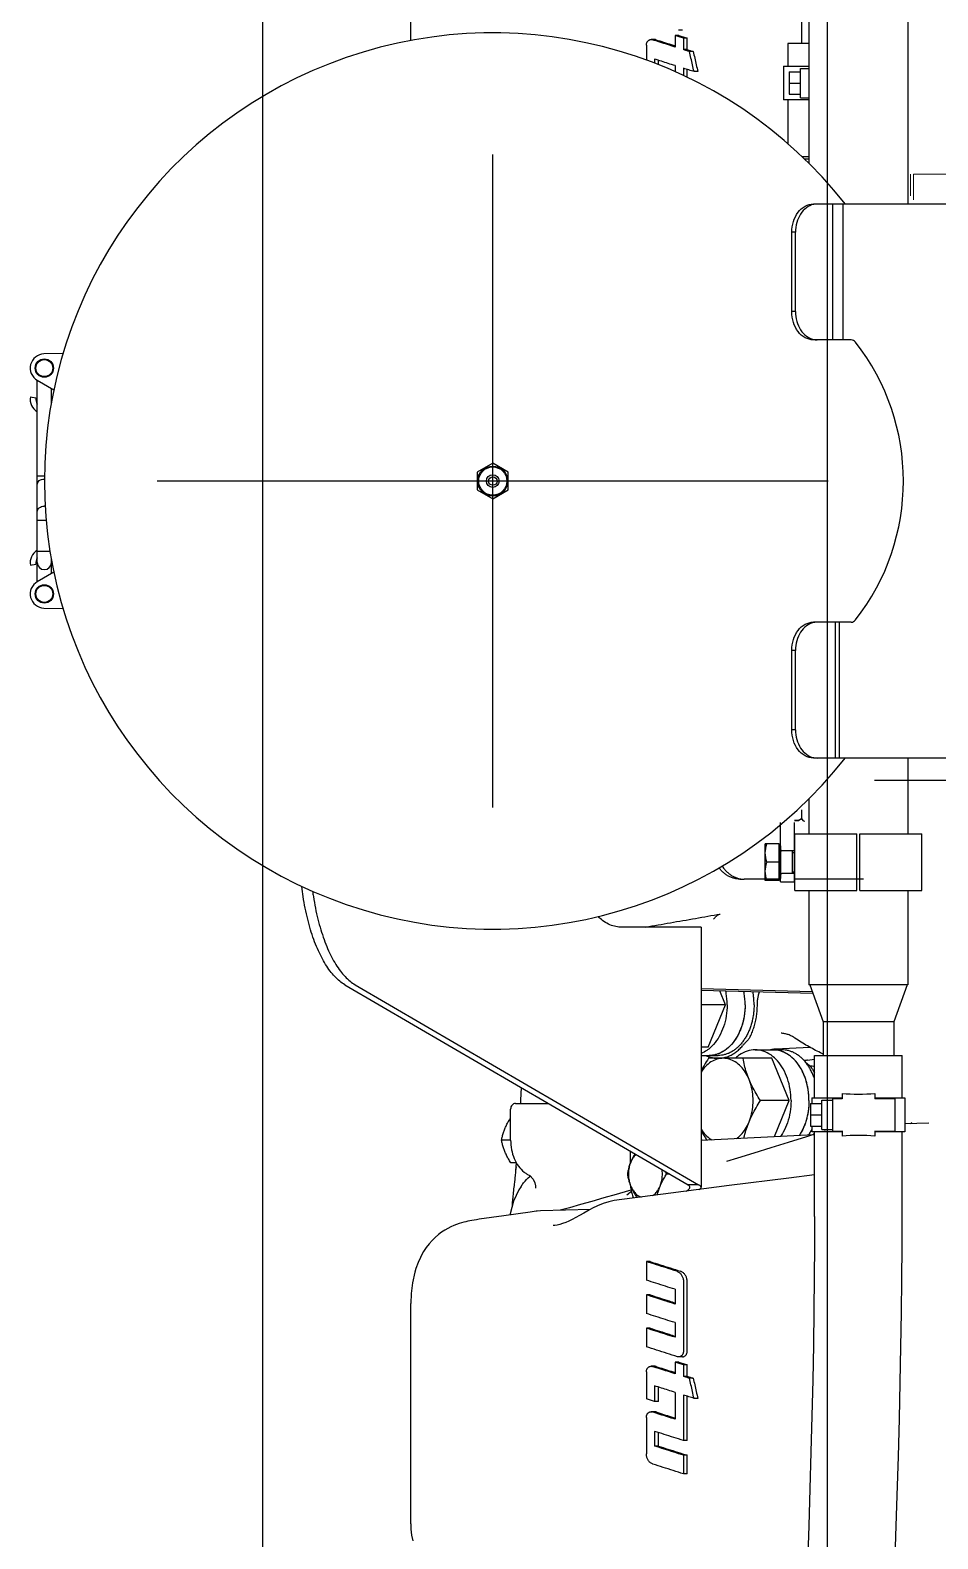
# Model space of a CAD drawing. Header units: millimetres. Extents: x 156850 to 204135, y 56350 to 74150.
# Drawn here: x 157768 to 158089, y 61828 to 62363 of the extents above; entities that cross this region are included whole.
import ezdxf

# ---------------------------------------------------------------- set-up
doc = ezdxf.new("R2010")
doc.units = ezdxf.units.MM
doc.header["$LTSCALE"] = 150
doc.linetypes.add('X-2F-PLAN$0$CENTER', pattern=[2, 1.25, -0.25, 0.25, -0.25])
doc.layers.add('-----33 Equipment', color=5, linetype='Continuous')

# ---------------------------------------------------------------- blocks, each defined once
blk = doc.blocks.new('X-2F-PLAN$0$filter_oben')
at = {"color": 0, "linetype": 'Continuous'}
for p, q in [((2602.26, 6953.19), (2602.06, 6946.43)), ((2609.33, 6955.54), (2608.92, 6955.54)), ((2611.59, 6955.54), (2682.93, 6955.54)), ((2615.01, 6949.62), (2611.59, 6955.54)), ((2617.47, 6957.96), (2617.82, 6955.99)), ((2622.36, 6955.54), (2622.36, 6951.02)), ((2633.42, 6955.54), (2633.42, 6952.36)), ((2649.1, 6955.54), (2649.1, 6953.04)), ((2677.05, 6957.96), (2676.69, 6955.99)), ((2682.93, 6955.54), (2679.51, 6949.62)), ((2685.18, 6955.54), (2685.6, 6955.54)), ((2692.46, 6946.43), (2692.26, 6953.19)), ((2609.33, 6950.54), (2608.92, 6950.54)), ((2614.48, 6950.54), (2619.75, 6950.54)), ((2674.77, 6950.54), (2680.04, 6950.54)), ((2685.18, 6950.54), (2685.59, 6950.54)), ((2644.08, 6799.75), (2640.91, 6794.25)), ((2650.43, 6799.75), (2644.08, 6799.75)), ((2653.61, 6794.25), (2650.43, 6799.75)), ((2640.91, 6794.25), (2644.08, 6788.75)), ((2650.43, 6788.75), (2653.61, 6794.25)), ((2644.08, 6788.75), (2650.43, 6788.75)), ((2559.13, 6688.38), (2587.26, 6688.38)), ((2559.13, 6687.09), (2559.13, 6688.38)), ((2559.13, 6687.09), (2587.26, 6687.09)), ((2587.26, 6687.09), (2587.26, 6688.38)), ((2707.26, 6688.38), (2735.38, 6688.38)), ((2707.26, 6687.09), (2707.26, 6688.38)), ((2707.26, 6687.09), (2735.38, 6687.09)), ((2735.38, 6687.09), (2735.38, 6688.38)), ((2549.13, 6603.5), (2549.13, 6680.72)), ((2597.26, 6667.39), (2597.26, 6680.72)), ((2697.26, 6667.39), (2697.26, 6680.72)), ((2745.38, 6603.5), (2745.38, 6680.72)), ((2597.26, 6673.04), (2549.13, 6673.04)), ((2597.26, 6671.58), (2549.13, 6671.58)), ((2745.38, 6673.99), (2697.26, 6673.99)), ((2745.38, 6670.34), (2697.26, 6670.34))]:
    blk.add_line(p, q, dxfattribs=at)
for centre, radius in [((2607.26, 6953.04), 3.25), ((2607.26, 6953.04), 3), ((2687.26, 6953.04), 3.25), ((2687.26, 6953.04), 3), ((2647.26, 6794.25), 5.3), ((2647.26, 6794.25), 5), ((2647.26, 6794.25), 2.25), ((2647.26, 6794.25), 1.5)]:
    blk.add_circle(centre, radius, dxfattribs=at)
for centre, radius, start, end in [((2607.26, 6953.04), 5, 30, 178.2775), ((2618.36, 6953.04), 2.5, 90, 270), ((2618.36, 6953.04), 5, 30.0871, 100.314), ((2618.36, 6953.04), 3, 56.7467, 100.314), ((2676.16, 6953.04), 5, 79.686, 149.9129), ((2676.16, 6953.04), 3, 79.686, 123.2533), ((2687.26, 6953.04), 5, 1.7225, 150), ((2647.26, 6794.25), 158.75, 308.1867, 231.8133), ((2635.07, 6953.04), 3.28, 353.5079, 0.0015), ((2555.07, 6679.43), 5.94, 167.7899, 179.9545), ((2591.32, 6679.43), 5.94, 0.0455, 12.2101), ((2703.2, 6679.43), 5.94, 167.7899, 179.9545), ((2739.44, 6679.43), 5.94, 0.0455, 12.2101), ((2599.25, 6667.39), 1.99, 180.0271, 232.0564), ((2695.27, 6667.39), 1.99, 307.9436, 359.9729)]:
    blk.add_arc(centre, radius, start, end, dxfattribs=at)
blk.add_ellipse((2647.26, 6728.87), major_axis=(80, 0), ratio=1, start_param=-2.233718, end_param=-0.907875, dxfattribs=at)
for points, start_tangent, end_tangent in [([(2636.46, 6955.54), (2637.18, 6955.35), (2637.8, 6954.81), (2638.21, 6954), (2638.35, 6953.04)], (1, 0), (0, -1)), ([(2646.06, 6955.54), (2646.79, 6955.35), (2647.4, 6954.81), (2647.82, 6954), (2647.96, 6953.04)], (1, 0), (0, -1)), ([(2549.13, 6680.72), (2549.9, 6683.65), (2552.06, 6686.14), (2555.31, 6687.8), (2559.13, 6688.38)], (0, 1), (1, 0)), ([(2559.13, 6687.09), (2555.69, 6686.62), (2552.67, 6685.28), (2550.44, 6683.21), (2549.27, 6680.68)], (-1, 0), (-0.211309, -0.977419)), ([(2587.26, 6688.38), (2591.09, 6687.8), (2594.33, 6686.14), (2596.5, 6683.65), (2597.26, 6680.72)], (1, 0), (0, -1)), ([(2597.12, 6680.68), (2595.96, 6683.21), (2593.73, 6685.28), (2590.7, 6686.62), (2587.26, 6687.09)], (-0.211309, 0.977419), (-1, 0)), ([(2697.26, 6680.72), (2698.02, 6683.65), (2700.19, 6686.14), (2703.43, 6687.8), (2707.26, 6688.38)], (0, 1), (1, 0)), ([(2707.26, 6687.09), (2703.81, 6686.62), (2700.79, 6685.28), (2698.56, 6683.21), (2697.39, 6680.68)], (-1, 0), (-0.211309, -0.977419)), ([(2735.38, 6688.38), (2739.21, 6687.8), (2742.45, 6686.14), (2744.62, 6683.65), (2745.38, 6680.72)], (1, 0), (0, -1)), ([(2745.25, 6680.68), (2744.08, 6683.21), (2741.85, 6685.28), (2738.83, 6686.62), (2735.38, 6687.09)], (-0.211309, 0.977419), (-1, 0))]:
    blk.add_spline(points, degree=3, dxfattribs=dict(at, start_tangent=start_tangent, end_tangent=end_tangent))
blk = doc.blocks.new('X-2F-PLAN$0$1')
at = {"color": 0, "linetype": 'Continuous', "lineweight": 0}
for p, q in [((3075.17, 3434.2), (3084.31, 3434.2)), ((3084.31, 3435.18), (3076.66, 3435.18)), ((3084.31, 3434.2), (3084.31, 3412.54))]:
    blk.add_line(p, q, dxfattribs=at)
blk = doc.blocks.new('X-2F-PLAN$0$AUDIT_I_260115101451-0')
at = {"color": 0}
for p, q in [((-596.5, 267.35), (-583.5, 267.35)), ((-596.5, 262.5), (-596.5, 267.35)), ((-583.5, 262.5), (-583.5, 267.35)), ((-596.5, 262.5), (-583.5, 262.5)), ((-595.75, 261.9), (-584.25, 261.9)), ((-590, 262.5), (-590, 266.77)), ((-600, 256.9), (-580, 256.9)), ((-600, 256.9), (-600, 234.9)), ((-594, 256.9), (-594, 261.5)), ((-586, 257.9), (-594, 257.9)), ((-593.38, 257.9), (-593.38, 256.9)), ((-586.62, 257.9), (-586.62, 256.9)), ((-586, 256.9), (-586, 261.5)), ((-580, 256.9), (-580, 234.9)), ((-320, 259.4), (-335.45, 259.4)), ((-308, 260.9), (-320, 260.9)), ((-320, 251.9), (-320, 260.9)), ((-310, 258.9), (-318, 258.9)), ((-318, 258.9), (-318, 254.9)), ((-314, 258.9), (-314, 254.9)), ((-310, 258.9), (-310, 254.9)), ((-308, 260.9), (-308, 251.9)), ((-300, 259.4), (-308, 259.4)), ((-300, 251.9), (-300, 259.4)), ((-675.5, 251.4), (-683.5, 251.4)), ((-683.5, 251.4), (-683.5, 247.4)), ((-679.5, 251.4), (-679.5, 247.4)), ((-675.5, 251.4), (-675.5, 247.4)), ((-633.5, 251.65), (-646.55, 246.9)), ((-600, 251.9), (-633.5, 251.9)), ((-633.5, 216.9), (-633.5, 251.9)), ((-567.54, 251.9), (-580, 251.9)), ((-203.63, 251.9), (-342.44, 251.9)), ((-340.8, 253.58), (-340.8, 251.9)), ((-340, 254.41), (-340, 251.9)), ((-319.2, 254.9), (-308.8, 254.9)), ((-319.2, 254.9), (-319.2, 251.9)), ((-308.8, 254.9), (-308.8, 251.9)), ((-300, 254.4), (-278.32, 254.4)), ((-715.5, 249.9), (-685.5, 249.9)), ((-683.5, 250.9), (-685.5, 250.9)), ((-685.5, 240.2), (-685.5, 250.9)), ((-684.7, 247.4), (-674.3, 247.4)), ((-684.7, 247.4), (-684.7, 243.4)), ((-673.5, 250.9), (-675.5, 250.9)), ((-674.3, 247.4), (-674.3, 243.4)), ((-673.5, 250.9), (-673.5, 240.2)), ((-673.5, 249.9), (-658.5, 249.9)), ((-658.5, 249.9), (-658.5, 218.9)), ((-646.55, 246.9), (-658.5, 246.9)), ((-646.55, 221.9), (-646.55, 246.9)), ((-685.3, 243.4), (-673.7, 243.4)), ((-685.3, 243.4), (-685.3, 240.2)), ((-673.7, 243.4), (-673.7, 240.2)), ((-685.15, 240.2), (-687.06, 240.2)), ((-671.94, 240.2), (-673.85, 240.2)), ((-600, 234.9), (-580, 234.9)), ((-600, 233.9), (-580, 233.9)), ((-600, 233.9), (-600, 211.9)), ((-580, 233.9), (-580, 211.9)), ((-685.15, 228.6), (-687.06, 228.6)), ((-685.5, 217.9), (-685.5, 228.6)), ((-685.3, 228.6), (-685.3, 221.4)), ((-671.94, 228.6), (-673.85, 228.6)), ((-673.7, 228.6), (-673.7, 221.4)), ((-673.5, 228.6), (-673.5, 217.9)), ((-685.3, 221.4), (-673.7, 221.4)), ((-646.55, 221.9), (-658.5, 221.9)), ((-633.5, 217.15), (-646.55, 221.9)), ((-715.5, 218.9), (-685.5, 218.9)), ((-673.5, 217.9), (-685.5, 217.9)), ((-673.5, 218.9), (-658.5, 218.9)), ((-600, 216.9), (-633.5, 216.9)), ((-553.12, 216.9), (-580, 216.9)), ((-203.65, 216.9), (-356.87, 216.9)), ((-600, 211.9), (-580, 211.9))]:
    blk.add_line(p, q, dxfattribs=at)
for points in [[(-596.5, 266.77), (-595.67, 267.02), (-594.85, 267.2), (-594.05, 267.31), (-593.25, 267.35)], [(-593.25, 267.35), (-592.45, 267.31), (-591.65, 267.2), (-590.83, 267.02), (-590, 266.77)], [(-590, 266.77), (-589.17, 267.02), (-588.35, 267.2), (-587.55, 267.31), (-586.75, 267.35)], [(-586.75, 267.35), (-585.95, 267.31), (-585.15, 267.2), (-584.33, 267.02), (-583.5, 266.77)], [(-715.5, 249.9), (-725.93, 249.92), (-737.14, 250), (-748.88, 250.12), (-761.03, 250.31), (-773.49, 250.55), (-786.17, 250.85), (-799, 251.19), (-811.96, 251.58), (-825.18, 252), (-838.77, 252.47), (-852.88, 252.98)], [(-844.13, 221.64), (-828.84, 221.11), (-814.38, 220.63), (-800.59, 220.22), (-787.27, 219.86), (-774.32, 219.56), (-761.74, 219.32), (-749.54, 219.13), (-737.72, 219), (-726.32, 218.92), (-715.5, 218.9)]]:
    blk.add_lwpolyline(points, dxfattribs=at)
for centre, radius, start, end in [((-596.35, 261.9), 0.6, 0, 90), ((-594.4, 261.5), 0.4, 0, 89.9999), ((-585.6, 261.5), 0.4, 90.0001, 180), ((-583.65, 261.9), 0.6, 90, 180)]:
    blk.add_arc(centre, radius, start, end, dxfattribs=at)
for centre, start_param, end_param in [((-690.4, 234.4), 1.187269, 1.954323), ((-668.6, 234.4), -1.954323, -1.187269)]:
    blk.add_ellipse(centre, major_axis=(0, -15.5), ratio=0.23205, start_param=start_param, end_param=end_param, dxfattribs=at)
blk = doc.blocks.new('X-2F-PLAN$0$A$C73FA2420')
at = {"color": 0, "linetype": 'X-2F-PLAN$0$CENTER', "ltscale": 4}
for p, q in [((2448.73, 1387.96), (2448.73, 1625.51)), ((2333.08, 1506.73), (2564.38, 1506.73))]:
    blk.add_line(p, q, dxfattribs=at)
at = {"color": 0, "linetype": 'Continuous'}
for p, q in [((2270.31, 1559.12), (2199.46, 1437.55)), ((2270.31, 1555.49), (2199.46, 1433.92)), ((2079.28, 1535.79), (2157.43, 1535.79)), ((2168.44, 1534.3), (2168.44, 1534.3)), ((2604.8, 1535.79), (2627.43, 1535.79)), ((2215.23, 1500.42), (2215.23, 1503.61)), ((2194.01, 1499.75), (2193.65, 1499.78)), ((2196.05, 1499.55), (2195.39, 1499.62)), ((2196.7, 1499.48), (2196.05, 1499.55)), ((2197.33, 1499.41), (2196.7, 1499.48)), ((2197.95, 1499.34), (2197.33, 1499.41)), ((2198.55, 1499.28), (2197.95, 1499.34)), ((2199.12, 1499.21), (2198.55, 1499.28)), ((2198.85, 1496.74), (2198.88, 1496.72)), ((2199.68, 1499.14), (2199.12, 1499.21)), ((2201.17, 1498.98), (2200.44, 1499.05)), ((2201.89, 1498.91), (2201.17, 1498.98)), ((2204.49, 1498.64), (2204.01, 1498.7)), ((2207.23, 1498.43), (2204.49, 1498.64)), ((2205.77, 1498.51), (2204.49, 1498.64)), ((2207.23, 1498.32), (2207.23, 1500.34)), ((2215.23, 1500.42), (2226.23, 1500.42)), ((2228.23, 1498.72), (2228.23, 1486.92)), ((2198.36, 1491.55), (2198.18, 1491.57)), ((2203.12, 1494.39), (2202.66, 1493.67)), ((2190.71, 1472.19), (2190.19, 1489.87)), ((2185.02, 1485.33), (2185.02, 1485.33)), ((2290.73, 1432.99), (2290.73, 1461.52)), ((2211.45, 1458.12), (2206.85, 1458.12)), ((2117.01, 1452.36), (2104.13, 1452.36)), ((2106.88, 1448.11), (2106.88, 1449.43)), ((2112.08, 1449.43), (2106.88, 1449.43)), ((2119.01, 1449.37), (2119.01, 1450.65)), ((2122.7, 1448.11), (2122.7, 1449.43)), ((2128.2, 1449.43), (2122.7, 1449.43)), ((2133.13, 1452.36), (2123.63, 1452.36)), ((2135.13, 1449.37), (2135.13, 1450.65)), ((2148.63, 1452.36), (2142.03, 1452.36)), ((2148.63, 1451.04), (2148.63, 1452.36)), ((2160.43, 1452.36), (2153.83, 1452.36)), ((2160.43, 1451.04), (2160.43, 1452.36)), ((2172.23, 1452.36), (2165.63, 1452.36)), ((2172.23, 1451.04), (2172.23, 1452.36)), ((2598.2, 1449.43), (2596.77, 1449.43)), ((2603.13, 1452.36), (2597.88, 1452.36)), ((2605.13, 1449.37), (2605.13, 1450.65)), ((2106.88, 1448.11), (2111.65, 1448.11)), ((2122.7, 1448.11), (2127.77, 1448.11)), ((2203.23, 1444.03), (2203.23, 1445.21)), ((2596.26, 1448.11), (2597.77, 1448.11)), ((2097.03, 1437.89), (2097.03, 1439.22)), ((2103.63, 1439.22), (2097.03, 1439.22)), ((2097.03, 1437.89), (2103.63, 1437.89)), ((2103.63, 1437.89), (2103.63, 1439.22)), ((2108.83, 1437.89), (2108.83, 1439.22)), ((2124.95, 1439.22), (2108.83, 1439.22)), ((2108.83, 1437.89), (2124.54, 1437.89)), ((2125.89, 1442.19), (2116.37, 1442.19)), ((2131.55, 1437.89), (2131.55, 1439.22)), ((2135.63, 1439.22), (2131.55, 1439.22)), ((2131.55, 1437.89), (2135.63, 1437.89)), ((2136.57, 1442.19), (2132.49, 1442.19)), ((2135.63, 1437.89), (2135.63, 1439.22)), ((2136.57, 1440.86), (2136.57, 1442.19)), ((2138.46, 1439.59), (2138.46, 1440.92)), ((2165.14, 1439.22), (2140.46, 1439.22)), ((2140.46, 1437.89), (2165.14, 1437.89)), ((2150.59, 1442.19), (2145.39, 1442.19)), ((2162.39, 1442.19), (2157.19, 1442.19)), ((2591.77, 1437.89), (2594.54, 1437.89)), ((2594.95, 1439.22), (2592.41, 1439.22)), ((2595.89, 1442.19), (2593.76, 1442.19)), ((2605.63, 1439.22), (2601.55, 1439.22)), ((2601.55, 1437.89), (2601.55, 1439.22)), ((2601.55, 1437.89), (2605.63, 1437.89)), ((2606.57, 1442.19), (2602.49, 1442.19)), ((2605.63, 1437.89), (2605.63, 1439.22)), ((2606.57, 1440.86), (2606.57, 1442.19)), ((2608.46, 1439.59), (2608.46, 1440.92)), ((2123.77, 1434.15), (2123.77, 1435.48)), ((2130.89, 1435.77), (2130.89, 1437.1)), ((2290.73, 1432.99), (2198.54, 1432.99)), ((2199.46, 1433.92), (2199.46, 1437.55)), ((2215.22, 1432.99), (2217.21, 1393.08)), ((2245.23, 1432.99), (2245.23, 1426.94)), ((2248.23, 1430.51), (2248.23, 1432.99)), ((2263.23, 1424.38), (2263.23, 1432.99)), ((2267.23, 1393.44), (2268.28, 1432.99)), ((2267.83, 1393.65), (2268.88, 1432.99)), ((2593.77, 1434.15), (2593.77, 1435.48)), ((2600.89, 1435.77), (2600.89, 1437.1)), ((2244.23, 1407.88), (2244.23, 1430.35)), ((2248.23, 1430.51), (2263.23, 1424.38)), ((2263.23, 1424.38), (2268.11, 1426.37)), ((2307.73, 1419.21), (2307.73, 1417.68)), ((2307.73, 1404.87), (2307.73, 1417.68)), ((2229.23, 1401.76), (2229.23, 1411.98)), ((2247.23, 1413.86), (2247.23, 1404.32)), ((2216.52, 1406.95), (2229.23, 1401.76)), ((2229.23, 1401.76), (2244.23, 1407.88)), ((2247.6, 1406.62), (2248.13, 1394.37)), ((2306.73, 1404.87), (2306.73, 1399.87)), ((2306.73, 1404.87), (2327.73, 1404.87)), ((2242.86, 1396.02), (2241.66, 1394.56)), ((2243.57, 1395.32), (2243.94, 1392.78)), ((2306.73, 1399.87), (2327.73, 1399.87)), ((2307.73, 1375.5), (2307.73, 1399.87)), ((2328.43, 1399.9), (2328.43, 1398.37)), ((2329.01, 1397.37), (2328.43, 1398.37)), ((2332.23, 1397.37), (2329.01, 1397.37)), ((2329.23, 1397.28), (2332.23, 1397.28)), ((2342.73, 1371.62), (2342.73, 1261.04)), ((2221.2, 1352.34), (2220.98, 1360.78)), ((2221.2, 1352.35), (2221.2, 1352.36))]:
    blk.add_line(p, q, dxfattribs=at)
for points in [[(2079.28, 1535.79), (2077.38, 1535.72), (2075.26, 1535.47), (2073.26, 1535.08)], [(2168.44, 1534.3), (2164.72, 1535.14), (2160.86, 1535.64), (2157.42, 1535.79)], [(2173.68, 1532.37), (2171.86, 1533.16), (2169.72, 1533.92), (2168.44, 1534.3)], [(2187.2, 1511.5), (2187.06, 1512.46), (2186.91, 1513.36), (2186.77, 1514.17), (2186.63, 1514.9), (2186.49, 1515.6), (2186.33, 1516.3), (2186.15, 1517.03), (2185.94, 1517.8), (2185.68, 1518.65), (2185.36, 1519.57), (2184.97, 1520.56), (2184.5, 1521.6), (2183.96, 1522.66), (2183.32, 1523.76), (2182.59, 1524.87), (2181.76, 1525.99), (2180.81, 1527.1), (2179.74, 1528.2), (2178.56, 1529.26), (2177.25, 1530.28), (2175.83, 1531.22), (2174.3, 1532.07), (2173.68, 1532.37)], [(2190.06, 1491.38), (2189.77, 1493.52), (2188.45, 1502.86), (2187.2, 1511.5)], [(2198.85, 1496.74), (2197.67, 1497.5), (2193.67, 1499.43), (2189.19, 1500.57), (2188.77, 1500.6)], [(2193.65, 1499.78), (2193.3, 1499.82), (2192.93, 1499.85), (2192.56, 1499.88), (2192.19, 1499.91)], [(2195.39, 1499.62), (2195.05, 1499.65), (2194.71, 1499.69), (2194.36, 1499.72), (2194.01, 1499.75)], [(2200.88, 1498.99), (2200.4, 1499.05), (2199.68, 1499.14)], [(2204.01, 1498.7), (2203.55, 1498.74), (2203.11, 1498.79), (2202.68, 1498.83), (2201.89, 1498.91)], [(2233.94, 1496.72), (2229.41, 1496.86), (2228.23, 1496.93)], [(2190.19, 1489.87), (2190.1, 1491.06), (2190.06, 1491.38)], [(2200.15, 1491.81), (2199.06, 1491.56), (2198.36, 1491.55)], [(2202.66, 1493.67), (2201.45, 1492.49), (2200.15, 1491.81)], [(2193.81, 1463.72), (2193.44, 1465.62), (2192.81, 1467.64), (2192, 1469.62), (2191.11, 1471.43), (2190.24, 1473.05), (2189.4, 1474.55), (2188.58, 1475.98), (2187.83, 1477.34), (2187.16, 1478.61), (2186.58, 1479.8), (2186.09, 1480.92), (2185.69, 1481.99), (2185.38, 1483.01), (2185.17, 1483.95), (2185.05, 1484.8), (2185.02, 1485.33)], [(2197.56, 1457.73), (2197.28, 1458.67), (2196, 1463.08), (2194.75, 1467.4), (2193.55, 1471.61), (2192.39, 1475.69), (2191.3, 1479.57), (2190.39, 1482.85)], [(2199.13, 1423.02), (2196.45, 1443.73), (2193.81, 1463.72)], [(2197.19, 1457.65), (2196.82, 1457.97), (2196.09, 1458.74), (2195.7, 1459.24)], [(2202.95, 1392.78), (2201.81, 1401.89), (2199.13, 1423.02)], [(2217.3, 1392.78), (2216.41, 1395.65), (2214.4, 1402.1), (2212.46, 1408.33), (2210.62, 1414.32), (2208.86, 1420.04), (2207.67, 1423.94)], [(2218.45, 1389.1), (2218.23, 1389.81)], [(2221.51, 1358.41), (2221.06, 1358.78), (2221.03, 1358.81)]]:
    blk.add_lwpolyline(points, dxfattribs=at)
for centre, radius, start, end in [((2329.23, 1396.28), 1, 90, 180), ((2563.23, 1397.29), 0.5, 0, 1.9484)]:
    blk.add_arc(centre, radius, start, end, dxfattribs=at)
for points, knots in [([(2270.31, 1559.12), (2270.68, 1559.75), (2271.56, 1561), (2273.2, 1562.74), (2275.19, 1564.41), (2277.52, 1566), (2280.17, 1567.49), (2283.13, 1568.88), (2286.36, 1570.16), (2289.84, 1571.31), (2293.55, 1572.32), (2297.46, 1573.19), (2301.34, 1573.88), (2303.91, 1574.24), (2305.11, 1574.38)], [0, 0, 0, 0, 2.187566, 4.566693, 7.158984, 9.975262, 13.017736, 16.281801, 19.757438, 23.430281, 27.282438, 31.293148, 35.439321, 39.08326, 39.08326, 39.08326, 39.08326]), ([(2303.36, 1570.53), (2302.74, 1570.44), (2300.76, 1570.15), (2297.46, 1569.57), (2293.55, 1568.7), (2289.84, 1567.68), (2286.36, 1566.53), (2283.13, 1565.26), (2280.17, 1563.87), (2277.52, 1562.38), (2275.19, 1560.79), (2273.2, 1559.12), (2271.56, 1557.37), (2270.68, 1556.12), (2270.31, 1555.49)], [15.543416, 15.543416, 15.543416, 15.543416, 17.420908, 21.567081, 25.577791, 29.429948, 33.102791, 36.578428, 39.842493, 42.884967, 45.701245, 48.293536, 50.672663, 52.860229, 52.860229, 52.860229, 52.860229]), ([(2290.73, 1461.52), (2290.73, 1462.24), (2290.92, 1463.72), (2291.72, 1465.89), (2292.94, 1467.82), (2293.93, 1468.97), (2294.41, 1469.48)], [0, 0, 0, 0, 2.163193, 4.425158, 6.869049, 8.971858, 8.971858, 8.971858, 8.971858]), ([(2307.73, 1419.21), (2307.73, 1419.61), (2307.79, 1420.42), (2308.05, 1421.61), (2308.47, 1422.76), (2309.05, 1423.85), (2309.78, 1424.85), (2310.65, 1425.76), (2311.32, 1426.31), (2311.68, 1426.56), (2311.7, 1426.58)], [0, 0, 0, 0, 1.20827, 2.422122, 3.638872, 4.869378, 6.107631, 7.361112, 8.627619, 8.694566, 8.694566, 8.694566, 8.694566]), ([(2312.36, 1425.47), (2312.11, 1425.32), (2311.52, 1424.94), (2310.65, 1424.23), (2309.78, 1423.32), (2309.05, 1422.31), (2308.47, 1421.23), (2308.08, 1420.17), (2307.92, 1419.48), (2307.87, 1419.18)], [5.630497, 5.630497, 5.630497, 5.630497, 6.476593, 7.7431, 8.99658, 10.234833, 11.46534, 12.68209, 13.595189, 13.595189, 13.595189, 13.595189]), ([(2236.83, 1392.78), (2236.9, 1392.8), (2237.45, 1392.99), (2238.46, 1393.37), (2239.81, 1394), (2241.08, 1394.71), (2242.24, 1395.5), (2243.31, 1396.36), (2244.26, 1397.28), (2245.09, 1398.26), (2245.8, 1399.29), (2246.37, 1400.37), (2246.8, 1401.47), (2247.09, 1402.6), (2247.22, 1403.55), (2247.23, 1404.13), (2247.23, 1404.32)], [7.719587, 7.719587, 7.719587, 7.719587, 7.944791, 9.466556, 10.954108, 12.403802, 13.812969, 15.180065, 16.504815, 17.788347, 19.033286, 20.24381, 21.425606, 22.585742, 23.732393, 24.303716, 24.303716, 24.303716, 24.303716]), ([(2245.76, 1389.78), (2245.9, 1390.09), (2246.78, 1391.96), (2248.56, 1395.33), (2250.41, 1398.28), (2251.4, 1399.73)], [23.739198, 23.739198, 23.739198, 23.739198, 24.766153, 29.927861, 35.187548, 35.187548, 35.187548, 35.187548]), ([(2219.14, 1393.78), (2218.98, 1393.86), (2218.38, 1394.15), (2217.71, 1394.53), (2217.2, 1394.85), (2217.11, 1394.91)], [10.409974, 10.409974, 10.409974, 10.409974, 10.954108, 12.403802, 12.735678, 12.735678, 12.735678, 12.735678]), ([(2217.19, 1393.24), (2217.35, 1393.15), (2217.69, 1392.97), (2218.04, 1392.8), (2218.23, 1392.71)], [0, 0, 0, 0, 0.525939, 1.16967, 1.16967, 1.16967, 1.16967])]:
    blk.add_open_spline(points, degree=3, knots=knots, dxfattribs=at)
for points, start_tangent, end_tangent in [([(2207.23, 1500.34), (2208.58, 1501.17), (2209.92, 1501.89), (2211.23, 1502.48)], (0.84076, 0.541408), (0.92582, 0.377964)), ([(2211.23, 1502.48), (2212.55, 1502.96), (2213.89, 1503.34), (2215.23, 1503.61)], (0.92582, 0.377964), (0.985438, 0.170033)), ([(2215.23, 1503.61), (2216.58, 1503.34), (2217.92, 1502.96), (2219.23, 1502.48)], (0.985438, -0.170033), (0.92582, -0.377964)), ([(2219.23, 1502.48), (2220.55, 1501.89), (2221.89, 1501.17), (2223.11, 1500.43)], (0.92582, -0.377964), (0.842893, -0.538081)), ([(2198.88, 1496.72), (2200.11, 1495.81), (2202.42, 1493.65)], (0.822193, -0.569209), (0.681484, -0.731833)), ([(2215.23, 1500.42), (2211.86, 1500.1), (2208.71, 1499.15), (2206.01, 1497.64), (2203.94, 1495.66)], (-1, 0), (-0.615572, -0.788081)), ([(2228.23, 1498.72), (2228.1, 1499.35), (2227.68, 1499.91), (2227.01, 1500.29), (2226.23, 1500.42)], (0, 1), (-1, 0)), ([(2202.42, 1493.65), (2202.53, 1493.54)], (0.681484, -0.731833), (0.676372, -0.73656)), ([(2203.35, 1494.8), (2203.12, 1494.39)], (-0.518714, -0.854948), (-0.468953, -0.883223)), ([(2203.94, 1495.66), (2203.35, 1494.8)], (-0.615572, -0.788081), (-0.518714, -0.854948)), ([(2203.23, 1459.09), (2201.8, 1458.79), (2200.38, 1458.4), (2199.34, 1458.03)], (-0.985438, -0.170033), (-0.933111, -0.359588)), ([(2207.48, 1457.89), (2206.09, 1458.4), (2204.66, 1458.79), (2203.23, 1459.09)], (-0.92582, 0.377964), (-0.985438, 0.170033)), ([(2198.97, 1457.98), (2197.95, 1457.83), (2196.42, 1457.47), (2194.97, 1456.97), (2194.71, 1456.86)], (-0.992372, -0.123279), (-0.920843, -0.389935)), ([(2198.98, 1457.89), (2197.59, 1457.25), (2196.16, 1456.49), (2194.87, 1455.7)], (-0.92582, -0.377964), (-0.842883, -0.538097)), ([(2198.98, 1457.89), (2197.55, 1457.15), (2196.36, 1456.22), (2195.47, 1455.13), (2195.03, 1454.25)], (-0.92582, -0.377964), (-0.357253, -0.934008)), ([(2199.34, 1458.03), (2198.97, 1457.98)], (-0.994805, -0.101795), (-0.992372, -0.123279)), ([(2199.43, 1458.06), (2198.98, 1457.89)], (-0.94288, -0.333133), (-0.92582, -0.377964)), ([(2199.34, 1458.03), (2198.98, 1457.89)], (-0.933111, -0.359588), (-0.92582, -0.377964)), ([(2207.48, 1457.89), (2205.86, 1458.4), (2204.12, 1458.66), (2202.35, 1458.66), (2200.61, 1458.4), (2199.43, 1458.06)], (-0.92582, 0.377964), (-0.94288, -0.333133)), ([(2210.45, 1456.41), (2210.3, 1456.49), (2208.88, 1457.25), (2207.48, 1457.89)], (-0.863402, 0.504517), (-0.92582, 0.377964)), ([(2210.26, 1456.07), (2210.11, 1456.22), (2208.92, 1457.15), (2207.48, 1457.89)], (-0.693879, 0.720092), (-0.92582, 0.377964)), ([(2097.03, 1439.22), (2098.17, 1442.83), (2099.32, 1446.42), (2100.46, 1450.01)], (0.300944, 0.953642), (0.304442, 0.952531)), ([(2100.46, 1450.01), (2100.64, 1450.44), (2100.9, 1450.86), (2101.22, 1451.23), (2101.61, 1451.56), (2102.05, 1451.84), (2102.53, 1452.07), (2103.04, 1452.23), (2103.58, 1452.33), (2104.13, 1452.36)], (0.304442, 0.952531), (1, 0)), ([(2103.63, 1439.22), (2104.71, 1442.64), (2105.79, 1446.04), (2106.88, 1449.43)], (0.300944, 0.953642), (0.304254, 0.952591)), ([(2108.83, 1439.22), (2109.91, 1442.64), (2110.99, 1446.04), (2112.08, 1449.43)], (0.300944, 0.953642), (0.304254, 0.952591)), ([(2116.37, 1442.19), (2117.23, 1444.88), (2118.08, 1447.57), (2118.94, 1450.26)], (0.301897, 0.953341), (0.304525, 0.952504)), ([(2118.94, 1448.93), (2118.08, 1446.25), (2117.23, 1443.56), (2116.79, 1442.19)], (-0.304455, -0.952527), (-0.30225, -0.953229)), ([(2117.01, 1452.36), (2117.34, 1452.34), (2117.66, 1452.27), (2117.96, 1452.16), (2118.24, 1452.01), (2118.49, 1451.82), (2118.69, 1451.6), (2118.84, 1451.35), (2118.95, 1451.09), (2119, 1450.81), (2119.01, 1450.69)], (1, 0), (-0.000017, -1)), ([(2119.01, 1450.69), (2119, 1450.53), (2118.94, 1450.26)], (-0.000017, -1), (-0.304525, -0.952504)), ([(2118.94, 1448.93), (2119, 1449.21), (2119.01, 1449.37)], (0.304455, 0.952527), (0.000017, 1)), ([(2122.7, 1449.43), (2123.16, 1450.9), (2123.63, 1452.36)], (0.304254, 0.952591), (0.30522, 0.952282)), ([(2125.89, 1442.19), (2126.66, 1444.61), (2127.43, 1447.02), (2128.2, 1449.43)], (0.301897, 0.953341), (0.304254, 0.952591)), ([(2132.49, 1442.19), (2133.35, 1444.88), (2134.2, 1447.57), (2135.06, 1450.26)], (0.301897, 0.953341), (0.304525, 0.952504)), ([(2135.06, 1448.93), (2134.2, 1446.25), (2133.35, 1443.56), (2132.91, 1442.19)], (-0.304455, -0.952527), (-0.30225, -0.953229)), ([(2133.13, 1452.36), (2133.46, 1452.34), (2133.78, 1452.27), (2134.08, 1452.16), (2134.36, 1452.01), (2134.61, 1451.82), (2134.81, 1451.6), (2134.96, 1451.35), (2135.07, 1451.09), (2135.12, 1450.81), (2135.13, 1450.69)], (1, 0), (-0.000017, -1)), ([(2135.13, 1450.69), (2135.12, 1450.53), (2135.06, 1450.26)], (-0.000017, -1), (-0.304525, -0.952504)), ([(2135.06, 1448.93), (2135.12, 1449.21), (2135.13, 1449.37)], (0.304455, 0.952527), (0.000017, 1)), ([(2138.53, 1441.36), (2139.7, 1445.04), (2140.86, 1448.71), (2142.03, 1452.36)], (0.301629, 0.953425), (0.30522, 0.952282)), ([(2145.39, 1442.19), (2146.47, 1445.59), (2147.55, 1448.98), (2148.63, 1452.36)], (0.301897, 0.953341), (0.30522, 0.952282)), ([(2148.63, 1451.04), (2147.55, 1447.66), (2146.47, 1444.27), (2145.81, 1442.19)], (-0.305152, -0.952304), (-0.30225, -0.953229)), ([(2150.59, 1442.19), (2151.67, 1445.59), (2152.75, 1448.98), (2153.83, 1452.36)], (0.301897, 0.953341), (0.30522, 0.952282)), ([(2160.43, 1451.04), (2159.35, 1447.66), (2158.27, 1444.27), (2157.61, 1442.19)], (-0.305152, -0.952304), (-0.30225, -0.953229)), ([(2158.45, 1446.14), (2159.35, 1448.98), (2160.43, 1452.36)], (0.303176, 0.952935), (0.30522, 0.952282)), ([(2162.39, 1442.19), (2163.47, 1445.59), (2164.55, 1448.98), (2165.63, 1452.36)], (0.301897, 0.953341), (0.30522, 0.952282)), ([(2168.81, 1441.61), (2169.95, 1445.21), (2171.09, 1448.79), (2172.23, 1452.36)], (0.30171, 0.9534), (0.30522, 0.952282)), ([(2172.23, 1451.04), (2171.09, 1447.47), (2169.95, 1443.88), (2168.81, 1440.28)], (-0.305152, -0.952304), (-0.301634, -0.953424)), ([(2195.59, 1450.05), (2196.36, 1449.15), (2197.55, 1448.22), (2198.98, 1447.48)], (0.567531, -0.823352), (0.92582, -0.377964)), ([(2195.83, 1448.46), (2196.16, 1448.38), (2197.59, 1447.99), (2198.98, 1447.48)], (0.97615, -0.217096), (0.92582, -0.377964)), ([(2290.73, 1452.57), (2292.25, 1443.86), (2293.81, 1434.96), (2295.35, 1426.18)], (0.171631, -0.985161), (0.173242, -0.984879)), ([(2595.89, 1442.19), (2596.66, 1444.61), (2597.43, 1447.02), (2598.2, 1449.43)], (0.301897, 0.953341), (0.304254, 0.952591)), ([(2602.49, 1442.19), (2603.35, 1444.88), (2604.2, 1447.57), (2605.06, 1450.26)], (0.301897, 0.953341), (0.304525, 0.952504)), ([(2605.06, 1448.93), (2604.2, 1446.25), (2603.35, 1443.56), (2602.91, 1442.19)], (-0.304455, -0.952527), (-0.30225, -0.953229)), ([(2603.13, 1452.36), (2603.46, 1452.34), (2603.78, 1452.27), (2604.08, 1452.16), (2604.36, 1452.01), (2604.61, 1451.82), (2604.81, 1451.6), (2604.96, 1451.35), (2605.07, 1451.09), (2605.12, 1450.81), (2605.13, 1450.69)], (1, 0), (-0.000017, -1)), ([(2605.13, 1450.69), (2605.12, 1450.53), (2605.06, 1450.26)], (-0.000017, -1), (-0.304525, -0.952504)), ([(2605.06, 1448.93), (2605.12, 1449.21), (2605.13, 1449.37)], (0.304455, 0.952527), (0.000017, 1)), ([(2106.88, 1448.11), (2105.79, 1444.72), (2104.71, 1441.31), (2103.63, 1437.89)], (-0.304184, -0.952613), (-0.300867, -0.953666)), ([(2157.19, 1442.19), (2158.27, 1445.59), (2158.45, 1446.14)], (0.301897, 0.953341), (0.303176, 0.952935)), ([(2198.98, 1447.48), (2200.61, 1446.97), (2202.35, 1446.71), (2204.12, 1446.71), (2204.86, 1446.78)], (0.92582, -0.377964), (0.990595, 0.136824)), ([(2198.98, 1447.48), (2200.38, 1446.84), (2201.8, 1446.08), (2203.23, 1445.21)], (0.92582, -0.377964), (0.84076, -0.541408)), ([(2203.23, 1445.21), (2204.3, 1445.87)], (0.84076, 0.541408), (0.859203, 0.511634)), ([(2123.77, 1435.48), (2124.36, 1437.35), (2124.95, 1439.22)], (0.299752, 0.954017), (0.300944, 0.953642)), ([(2130.89, 1437.1), (2131.22, 1438.16), (2131.55, 1439.22)], (0.300268, 0.953855), (0.300944, 0.953642)), ([(2131.55, 1437.89), (2131.22, 1436.83), (2130.89, 1435.77)], (-0.300867, -0.953666), (-0.300189, -0.95388)), ([(2135.63, 1439.22), (2136.1, 1440.7), (2136.57, 1442.19)], (0.300944, 0.953642), (0.301897, 0.953341)), ([(2136.57, 1440.86), (2136.1, 1439.38), (2135.63, 1437.89)], (-0.301821, -0.953365), (-0.300867, -0.953666)), ([(2138.46, 1440.92), (2138.47, 1441.08), (2138.53, 1441.36)], (0.000012, 1), (0.301629, 0.953425)), ([(2140.46, 1439.22), (2140.13, 1439.24), (2139.81, 1439.31), (2139.5, 1439.43), (2139.23, 1439.58), (2138.98, 1439.77), (2138.78, 1440), (2138.62, 1440.25), (2138.52, 1440.51), (2138.47, 1440.79), (2138.46, 1440.92)], (-1, 0), (0.000012, 1)), ([(2138.46, 1439.59), (2138.47, 1439.47), (2138.52, 1439.19), (2138.62, 1438.92), (2138.78, 1438.67), (2138.98, 1438.45), (2139.23, 1438.26), (2139.5, 1438.1), (2139.81, 1437.99), (2140.13, 1437.92), (2140.46, 1437.89)], (-0.000012, -1), (1, 0)), ([(2168.81, 1441.61), (2168.63, 1441.17), (2168.37, 1440.75), (2168.05, 1440.37), (2167.66, 1440.03), (2167.22, 1439.75), (2166.74, 1439.52), (2166.22, 1439.36), (2165.68, 1439.25), (2165.14, 1439.22)], (-0.30171, -0.9534), (-1, 0)), ([(2165.14, 1437.89), (2165.68, 1437.93), (2166.22, 1438.03), (2166.74, 1438.19), (2167.22, 1438.42), (2167.66, 1438.71), (2168.05, 1439.04), (2168.37, 1439.42), (2168.63, 1439.84), (2168.81, 1440.28)], (1, 0), (0.301634, 0.953424)), ([(2197.16, 1438.21), (2197.45, 1437.76), (2197.74, 1437.41), (2198.02, 1437.16), (2198.31, 1437.02), (2198.54, 1436.99)], (0.503699, -0.863879), (0.999995, -0.00303)), ([(2593.77, 1435.48), (2594.36, 1437.35), (2594.95, 1439.22)], (0.299752, 0.954017), (0.300944, 0.953642)), ([(2600.89, 1437.1), (2601.22, 1438.16), (2601.55, 1439.22)], (0.300268, 0.953855), (0.300944, 0.953642)), ([(2601.55, 1437.89), (2601.22, 1436.83), (2600.89, 1435.77)], (-0.300867, -0.953666), (-0.300189, -0.95388)), ([(2605.63, 1439.22), (2606.1, 1440.7), (2606.57, 1442.19)], (0.300944, 0.953642), (0.301897, 0.953341)), ([(2606.57, 1440.86), (2606.1, 1439.38), (2605.63, 1437.89)], (-0.301821, -0.953365), (-0.300867, -0.953666)), ([(2123.77, 1435.48), (2126.14, 1436.02), (2128.51, 1436.56), (2130.89, 1437.1)], (0.974872, 0.222765), (0.974963, 0.222365)), ([(2130.89, 1435.77), (2128.51, 1435.23), (2126.14, 1434.69), (2123.77, 1434.15)], (-0.974949, -0.222426), (-0.974858, -0.222827)), ([(2197.75, 1433.67), (2198.02, 1433.28), (2198.31, 1433.04), (2198.54, 1432.99)], (0.502556, -0.864545), (0.999845, -0.017629)), ([(2198.54, 1436.99), (2198.6, 1436.99), (2198.88, 1437.07), (2199.17, 1437.26), (2199.46, 1437.55)], (0.999995, -0.00303), (0.640593, 0.767881)), ([(2198.54, 1432.99), (2198.6, 1432.99), (2198.88, 1433.12), (2199.17, 1433.44), (2199.46, 1433.92)], (0.999845, -0.017629), (0.447601, 0.894234)), ([(2215.23, 1432.6), (2215.23, 1432.99)], (0, 1), (-0.026218, 0.999656)), ([(2218.78, 1433), (2216.76, 1431.9), (2215.31, 1431.03)], (-0.889837, -0.456278), (-0.850907, -0.525316)), ([(2219.1, 1433), (2217.1, 1431.41), (2215.53, 1429.49), (2215.37, 1429.23)], (-0.839315, -0.543645), (-0.505007, -0.863115)), ([(2244.23, 1425.18), (2243.91, 1427.38), (2242.94, 1429.49), (2241.37, 1431.41), (2239.37, 1433)], (0, 1), (-0.839272, 0.543712)), ([(2244.23, 1430.35), (2241.71, 1431.9), (2239.69, 1433)], (-0.84076, 0.541408), (-0.889837, 0.456278)), ([(2247.71, 1430.05), (2247.02, 1430.97), (2245.94, 1432.96)], (-0.638762, 0.769404), (-0.3786, 0.92556)), ([(2593.77, 1435.48), (2596.14, 1436.02), (2598.51, 1436.56), (2600.89, 1437.1)], (0.974872, 0.222765), (0.974963, 0.222365)), ([(2600.89, 1435.77), (2598.51, 1435.23), (2596.14, 1434.69), (2593.77, 1434.15)], (-0.974949, -0.222426), (-0.974858, -0.222827)), ([(2244.24, 1427.35), (2244.27, 1426.17), (2244.39, 1425.2)], (-0.043043, -0.999073), (0.181914, -0.983314)), ([(2244.88, 1430.42), (2244.46, 1429.02), (2244.26, 1427.6), (2244.24, 1427.35)], (-0.354196, -0.935171), (-0.043043, -0.999073)), ([(2245.21, 1431.2), (2244.88, 1430.42)], (-0.426821, -0.904336), (-0.354196, -0.935171)), ([(2259.39, 1417.69), (2258.45, 1417.86), (2256.91, 1418.21), (2255.42, 1418.66), (2254, 1419.2), (2252.65, 1419.83), (2251.39, 1420.54), (2250.22, 1421.33), (2249.16, 1422.19), (2248.21, 1423.11), (2247.38, 1424.09), (2246.68, 1425.12), (2246.11, 1426.19), (2245.69, 1427.29), (2245.4, 1428.42), (2245.25, 1429.55), (2245.23, 1430.13)], (-0.988249, 0.152854), (0, 1)), ([(2245.69, 1427.29), (2245.23, 1430.13)], (-0.30679, 0.951777), (0, 1)), ([(2263.23, 1417.4), (2259.23, 1417.72), (2255.42, 1418.66), (2252.01, 1420.17), (2249.16, 1422.19), (2247.02, 1424.6), (2245.69, 1427.29)], (-1, 0), (-0.30679, 0.951777)), ([(2263.18, 1423.76), (2259.23, 1424.08), (2255.42, 1425.02), (2252.01, 1426.54), (2249.16, 1428.55), (2247.71, 1430.05)], (-0.999998, 0.00193), (-0.638762, 0.769404)), ([(2293.52, 1428.54), (2293.84, 1428.27), (2294.16, 1427.99), (2294.46, 1427.71), (2294.73, 1427.42), (2294.96, 1427.12), (2295.14, 1426.82), (2295.27, 1426.51), (2295.35, 1426.18)], (0.767704, -0.640804), (0.173262, -0.984876)), ([(2236.73, 1415.99), (2239.26, 1417.29), (2241.37, 1418.94), (2242.94, 1420.86), (2243.91, 1422.98), (2244.23, 1425.18)], (0.92582, 0.377964), (0, 1)), ([(2244.39, 1425.2), (2244.49, 1424.75)], (0.181914, -0.983314), (0.227794, -0.973709)), ([(2244.49, 1424.75), (2244.92, 1423.36), (2245.57, 1422), (2246.41, 1420.7), (2247.44, 1419.47), (2248.65, 1418.33)], (0.227794, -0.973709), (0.763288, -0.646058)), ([(2263.23, 1414.22), (2261.62, 1414.27), (2260.02, 1414.42), (2258.45, 1414.67), (2256.91, 1415.03), (2255.42, 1415.48), (2254, 1416.02), (2252.65, 1416.65), (2251.39, 1417.36), (2250.22, 1418.15), (2249.16, 1419.01), (2248.21, 1419.93), (2247.38, 1420.91), (2246.68, 1421.94), (2246.11, 1423.01), (2245.69, 1424.11), (2245.4, 1425.24), (2245.25, 1426.37), (2245.23, 1426.94)], (-1, 0), (0, 1)), ([(2263.23, 1423.76), (2263.18, 1423.76)], (-1, 0), (-0.999998, 0.00193)), ([(2263.23, 1423.76), (2263.28, 1423.76)], (1, 0), (0.999998, 0.00193)), ([(2263.28, 1423.76), (2267.24, 1424.08), (2268.06, 1424.23)], (0.999998, 0.00193), (0.981171, 0.193141)), ([(2215.8, 1420.46), (2217.1, 1418.94), (2219.2, 1417.29), (2221.73, 1415.99)], (0.575006, -0.818149), (0.92582, -0.377964)), ([(2215.98, 1417.77), (2216.76, 1417.59), (2219.27, 1416.89), (2221.73, 1415.99)], (0.977191, -0.212362), (0.92582, -0.377964)), ([(2236.73, 1415.99), (2239.2, 1416.89), (2241.71, 1417.59), (2244.23, 1418.11)], (0.92582, 0.377964), (0.985438, 0.170033)), ([(2247.23, 1413.86), (2246.78, 1416.69), (2245.45, 1419.38), (2244.31, 1420.82)], (0, 1), (-0.678497, 0.734603)), ([(2250.08, 1416.97), (2249.39, 1417.66), (2248.65, 1418.33)], (-0.676539, 0.736407), (-0.763288, 0.646058)), ([(2251.93, 1415.57), (2251.47, 1415.83), (2251, 1416.14), (2250.53, 1416.52), (2250.08, 1416.97)], (-0.89549, 0.445081), (-0.676539, 0.736407)), ([(2263.23, 1417.4), (2261.62, 1417.45), (2260.02, 1417.6), (2259.39, 1417.69)], (-1, 0), (-0.988249, 0.152854)), ([(2263.23, 1417.4), (2267.24, 1417.72), (2267.89, 1417.83)], (1, 0), (0.982551, 0.185991)), ([(2267.08, 1417.69), (2267.39, 1417.74)], (0.988249, 0.152854), (0.986183, 0.165659)), ([(2267.39, 1417.74), (2267.88, 1417.83)], (0.986183, 0.165659), (0.9826, 0.185735)), ([(2307.87, 1419.18), (2307.82, 1418.88), (2307.73, 1417.68)], (-0.175726, -0.984439), (0, -1)), ([(2221.73, 1415.99), (2224.6, 1415.09), (2227.67, 1414.63), (2230.8, 1414.63), (2233.87, 1415.09), (2236.73, 1415.99)], (0.92582, -0.377964), (0.92582, 0.377964)), ([(2221.73, 1415.99), (2224.2, 1414.87), (2226.71, 1413.52), (2229.23, 1411.98)], (0.92582, -0.377964), (0.84076, -0.541408)), ([(2229.23, 1411.98), (2231.76, 1413.52), (2234.27, 1414.87), (2236.73, 1415.99)], (0.84076, 0.541408), (0.92582, 0.377964)), ([(2244.76, 1407.42), (2245.45, 1408.34), (2246.78, 1411.03), (2247.23, 1413.86)], (0.638762, 0.769404), (0, 1)), ([(2251.93, 1415.57), (2253.63, 1414.82), (2255.43, 1414.19), (2257.31, 1413.69), (2259.25, 1413.33), (2261.23, 1413.12), (2263.23, 1413.05)], (0.89549, -0.445081), (1, 0)), ([(2263.23, 1414.22), (2264.85, 1414.27), (2266.45, 1414.42), (2267.8, 1414.63)], (1, 0), (0.983254, 0.18224)), ([(2263.23, 1413.05), (2264.52, 1412.99), (2265.8, 1412.82), (2267.03, 1412.53), (2267.74, 1412.31)], (1, 0), (0.94564, -0.325216)), ([(2229.28, 1401.13), (2233.24, 1401.45), (2237.04, 1402.4), (2240.46, 1403.91), (2243.31, 1405.93), (2244.76, 1407.42)], (0.999998, 0.00193), (0.638762, 0.769404)), ([(2245.52, 1402.08), (2245.79, 1402.5), (2246.35, 1403.57), (2246.78, 1404.67), (2247.07, 1405.79), (2247.22, 1406.93), (2247.23, 1407.5)], (0.554366, 0.832273), (0, 1)), ([(2246.78, 1404.67), (2247.23, 1407.5)], (0.30679, 0.951777), (0, 1)), ([(2247.25, 1408.42), (2247.36, 1408.09), (2247.49, 1407.55)], (0.333429, -0.942775), (0.196467, -0.98051)), ([(2247.6, 1406.62), (2247.61, 1406.22), (2247.51, 1405.28), (2247.27, 1404.36)], (0.043106, -0.99907), (-0.324934, -0.945737)), ([(2247.49, 1407.55), (2247.56, 1407.16), (2247.6, 1406.62)], (0.196467, -0.98051), (0.043106, -0.99907)), ([(2229.18, 1401.13), (2225.23, 1401.45), (2221.42, 1402.4), (2218.01, 1403.91), (2216.56, 1404.82)], (-0.999998, 0.00193), (-0.819027, 0.573755)), ([(2229.23, 1401.13), (2229.18, 1401.13)], (-1, 0), (-0.999998, 0.00193)), ([(2229.23, 1394.77), (2233.24, 1395.09), (2237.04, 1396.03), (2240.46, 1397.55), (2243.31, 1399.56), (2245.45, 1401.98), (2246.78, 1404.67)], (1, 0), (0.30679, 0.951777)), ([(2229.23, 1401.13), (2229.28, 1401.13)], (1, 0), (0.999998, 0.00193)), ([(2240.58, 1397.62), (2241.08, 1397.91), (2242.24, 1398.7), (2243.31, 1399.56), (2244.26, 1400.49), (2245.08, 1401.47), (2245.38, 1401.87)], (0.867289, 0.497805), (0.571956, 0.820284)), ([(2245.38, 1401.87), (2245.52, 1402.08)], (0.571956, 0.820284), (0.554366, 0.832273)), ([(2247.25, 1404.31), (2247.24, 1404.27)], (-0.332626, -0.943059), (-0.338239, -0.94106)), ([(2247.27, 1404.36), (2247.25, 1404.31)], (-0.324934, -0.945737), (-0.332626, -0.943059)), ([(2251.4, 1399.73), (2252.09, 1400.89), (2252.61, 1402.1), (2252.96, 1403.36), (2253.11, 1404.66)], (0.561174, 0.827698), (0.043087, 0.999071)), ([(2229.23, 1394.77), (2225.23, 1395.09), (2221.42, 1396.03), (2218.01, 1397.55), (2216.9, 1398.23)], (-1, 0), (-0.832646, 0.553806)), ([(2225.39, 1395.06), (2224.45, 1395.23), (2222.91, 1395.58), (2221.42, 1396.03), (2220, 1396.57), (2218.65, 1397.2), (2217.39, 1397.91), (2216.94, 1398.2)], (-0.988249, 0.152854), (-0.834311, 0.551294)), ([(2229.23, 1394.77), (2227.62, 1394.82), (2226.02, 1394.98), (2225.39, 1395.06)], (-1, 0), (-0.988249, 0.152854)), ([(2229.23, 1394.77), (2230.85, 1394.82), (2232.45, 1394.98), (2233.08, 1395.06)], (1, 0), (0.988249, 0.152854)), ([(2233.08, 1395.06), (2233.39, 1395.12)], (0.988249, 0.152854), (0.986183, 0.165659)), ([(2233.39, 1395.12), (2234.02, 1395.23), (2235.56, 1395.58), (2237.04, 1396.03), (2238.47, 1396.57), (2239.81, 1397.2), (2240.33, 1397.47)], (0.986183, 0.165659), (0.874998, 0.484126)), ([(2240.33, 1397.47), (2240.58, 1397.62)], (0.874998, 0.484126), (0.867289, 0.497805)), ([(2243.57, 1395.32), (2243.5, 1395.77), (2243.43, 1396.21), (2243.39, 1396.46)], (-0.143529, 0.989646), (-0.178144, 0.984005)), ([(2328.44, 1399.23), (2328.5, 1399.84), (2328.52, 1399.9)], (0, 1), (0.227762, 0.973717)), ([(2328.56, 1398.4), (2328.5, 1398.62), (2328.44, 1399.23)], (-0.27381, 0.961784), (0, 1)), ([(2329.01, 1397.37), (2328.7, 1398), (2328.56, 1398.4)], (-0.49849, 0.866895), (-0.27381, 0.961784)), ([(2241.66, 1394.56), (2240.84, 1393.89), (2239.92, 1393.29), (2238.92, 1392.76)], (-0.74385, -0.668347), (-0.903343, -0.428919))]:
    blk.add_spline(points, degree=3, dxfattribs=dict(at, start_tangent=start_tangent, end_tangent=end_tangent))
blk.add_open_spline([(2241.66, 1394.56), (2241.59, 1393.96), (2241.52, 1393.37), (2241.45, 1392.78)], degree=3, dxfattribs=at)
at = {"color": 0}
for name, p in [('X-2F-PLAN$0$filter_oben', (-198.52, -5287.52)), ('X-2F-PLAN$0$filter_oben', (-198.52, -5287.52)), ('X-2F-PLAN$0$AUDIT_I_260115101451-0', (2903.73, 1142.88)), ('X-2F-PLAN$0$1', (-526.87, -2076.41))]:
    blk.add_blockref(name, p, dxfattribs=at)
blk = doc.blocks.new('X-2F-PLAN$0$zw$C47F')
at = {"layer": '-----33 Equipment'}
for p, q in [((6141.06, 2436.3), (159.78, 2436.3)), ((5540.86, 2236.3), (3625.86, 2236.3))]:
    blk.add_line(p, q, dxfattribs=at)
blk.add_blockref('X-2F-PLAN$0$A$C73FA2420', (2898.05, 848.02), dxfattribs=at)

msp = doc.modelspace()

# ---------------------------------------------------------------- block references
at = {"layer": '-----33 Equipment', "rotation": 90.00000000000001}
msp.add_blockref('X-2F-PLAN$0$zw$C47F', (160286.3, 56856.22), dxfattribs=at)

doc.saveas('drawing.dxf')
